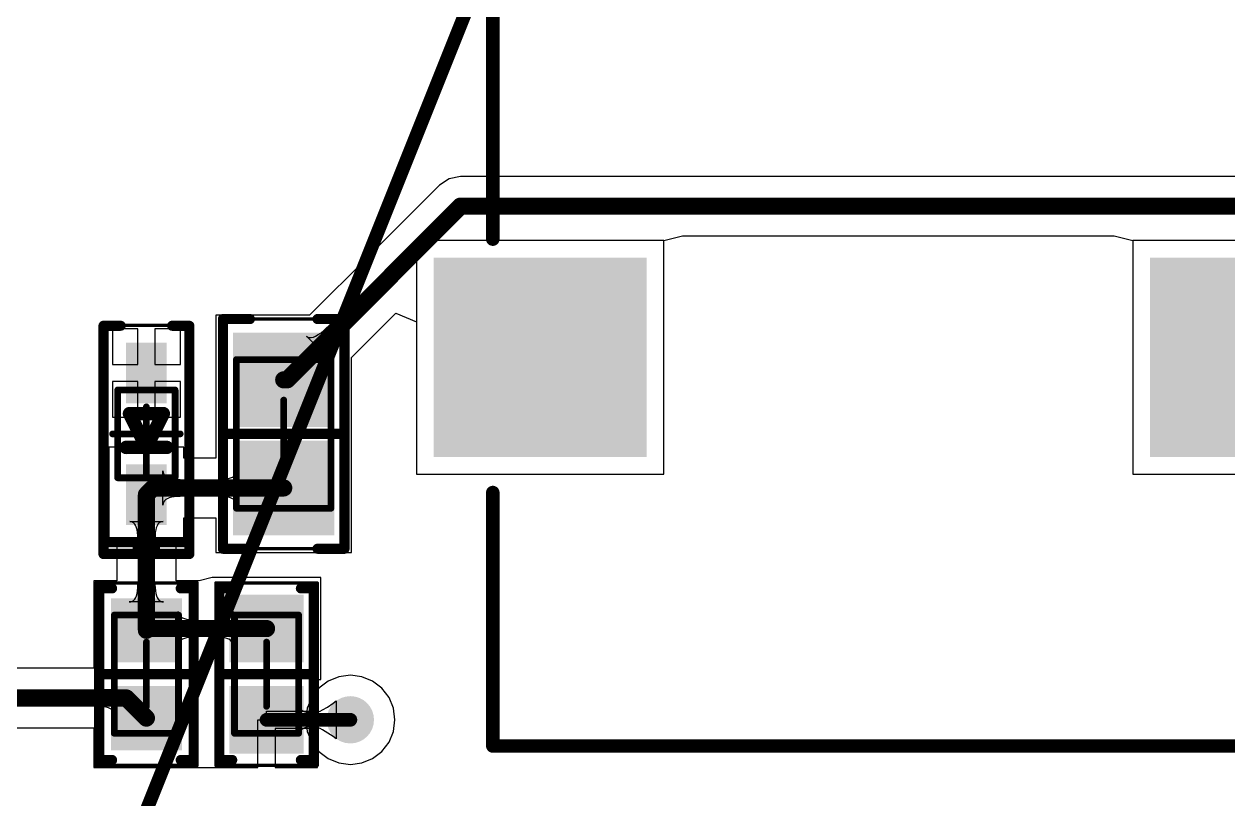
# Model space of a CAD drawing. Header units: inches. Extents: x -0.14 to 3.29, y -0.08 to 7.88.
# Drawn here: x 0.445 to 1.147, y 1.298 to 1.75 of the extents above; entities that cross this region are included whole.
import ezdxf

# ---------------------------------------------------------------- set-up
doc = ezdxf.new("R2010")
doc.units = ezdxf.units.IN
doc.header["$MEASUREMENT"] = 0
for name, color, linetype in [('Bottom Layer', 5, 'Continuous'), ('Bottom Solder', 6, 'Continuous'), ('Multi-Layer', 9, 'Continuous'), ('Pad Holes', 156, 'Continuous'), ('PCBD Notes', 76, 'Continuous'), ('Top 3D Body', 56, 'Continuous'), ('Top Courtyard', 56, 'Continuous'), ('Top Layer', 1, 'Continuous'), ('Top Overlay', 2, 'Continuous'), ('Top Paste', 8, 'Continuous'), ('Top Solder', 216, 'Continuous'), ('Via Holes', 16, 'Continuous')]:
    doc.layers.add(name, color=color, linetype=linetype)

# ---------------------------------------------------------------- blocks, each defined once
blk = doc.blocks.new('2EF88547_EDEF_4A49_A522_C215618D4BC7_45')
at = {"layer": 'Bottom Layer'}
for points in [[(-0.14862, 0.21949), (-0.2687, 0.21949), (-0.2687, 0.33169), (-0.14862, 0.33169)], [(0.14862, 0.33169), (0.2687, 0.33169), (0.2687, 0.21949), (0.14862, 0.21949)]]:
    blk.add_hatch(color=5, dxfattribs=at).paths.add_polyline_path(points)
at = {"layer": 'Bottom Solder'}
for points in [[(-0.14665, 0.21752), (-0.27067, 0.21752), (-0.27067, 0.33366), (-0.14665, 0.33366)], [(0.14665, 0.33366), (0.27067, 0.33366), (0.27067, 0.21752), (0.14665, 0.21752)]]:
    blk.add_hatch(color=6, dxfattribs=at).paths.add_polyline_path(points)
at = {"layer": 'Multi-Layer'}
for points in [[(-0.14862, 0.21949), (-0.2687, 0.21949), (-0.2687, 0.33169), (-0.14862, 0.33169)], [(0.14862, 0.33169), (0.2687, 0.33169), (0.2687, 0.21949), (0.14862, 0.21949)]]:
    blk.add_hatch(color=9, dxfattribs=at).paths.add_polyline_path(points)
at = {"layer": 'Pad Holes'}
for points in [[(-0.16929, 0.23228), (-0.24803, 0.23228), (-0.24803, 0.3189), (-0.16929, 0.3189)], [(0.16929, 0.3189), (0.24803, 0.3189), (0.24803, 0.23228), (0.16929, 0.23228)]]:
    blk.add_hatch(color=7, dxfattribs=at).paths.add_polyline_path(points)
at = {"layer": 'Top Layer'}
for points in [[(-0.14862, 0.21949), (-0.2687, 0.21949), (-0.2687, 0.33169), (-0.14862, 0.33169)], [(0.14862, 0.33169), (0.2687, 0.33169), (0.2687, 0.21949), (0.14862, 0.21949)]]:
    blk.add_hatch(color=1, dxfattribs=at).paths.add_polyline_path(points)
at = {"layer": 'Top Solder'}
for points in [[(-0.14665, 0.21752), (-0.27067, 0.21752), (-0.27067, 0.33366), (-0.14665, 0.33366)], [(0.14665, 0.33366), (0.27067, 0.33366), (0.27067, 0.21752), (0.14665, 0.21752)]]:
    blk.add_hatch(color=216, dxfattribs=at).paths.add_polyline_path(points)
at = {"layer": 'Top Overlay'}
for points in [[(0.23622, 0.50197, 0.00787, 0.00787, 0), (-0.23622, 0.50197, 0.00787, 0.00787, 0)], [(0.23622, 0.50197, 0.00787, 0.00787, 0), (0.23622, 0.35433, 0.00787, 0.00787, 0)], [(0.23622, 0.20669, 0.00787, 0.00787, 0), (0.23622, -0.00984, 0.00787, 0.00787, 0)]]:
    blk.add_lwpolyline(points, format="xyseb", dxfattribs=at)
for points in [[(0.23425, 0.50197, 0.00394, 0.00394, 1), (0.23819, 0.50197, 0.00394, 0.00394, 1)], [(0.23425, 0.50197, 0.00394, 0.00394, 1), (0.23819, 0.50197, 0.00394, 0.00394, 1)], [(0.23425, 0.35433, 0.00394, 0.00394, 1), (0.23819, 0.35433, 0.00394, 0.00394, 1)], [(0.23425, 0.20669, 0.00394, 0.00394, 1), (0.23819, 0.20669, 0.00394, 0.00394, 1)]]:
    blk.add_lwpolyline(points, format="xyseb", close=True, dxfattribs=at)
blk = doc.blocks.new('RES_0603_1608_55')
at = {"layer": 'Top Layer'}
for points in [[(-0.04232, -0.0187), (-0.04232, 0.0187), (-0.00886, 0.0187), (-0.00886, -0.0187)], [(0.00886, -0.0187), (0.00886, 0.0187), (0.04232, 0.0187), (0.04232, -0.0187)]]:
    blk.add_hatch(color=1, dxfattribs=at).paths.add_polyline_path(points)
at = {"layer": 'Top Paste'}
for points in [[(-0.04232, -0.0187), (-0.04232, 0.0187), (-0.00886, 0.0187), (-0.00886, -0.0187)], [(0.00886, -0.0187), (0.00886, 0.0187), (0.04232, 0.0187), (0.04232, -0.0187)]]:
    blk.add_hatch(color=8, dxfattribs=at).paths.add_polyline_path(points)
at = {"layer": 'Top Solder'}
for points in [[(-0.04429, -0.02067), (-0.04429, 0.02067), (-0.00689, 0.02067), (-0.00689, -0.02067)], [(0.00689, -0.02067), (0.00689, 0.02067), (0.04429, 0.02067), (0.04429, -0.02067)]]:
    blk.add_hatch(color=216, dxfattribs=at).paths.add_polyline_path(points)
at = {"layer": 'Top 3D Body'}
for points in [[(-0.03445, -0.0187, 0.00394, 0.00394, 0), (-0.03445, 0.0187, 0.00394, 0.00394, 0)], [(0.03445, 0.0187, 0.00394, 0.00394, 0), (-0.03445, 0.0187, 0.00394, 0.00394, 0)], [(0.03445, -0.0187, 0.00394, 0.00394, 0), (0.03445, 0.0187, 0.00394, 0.00394, 0)], [(0.03445, -0.0187, 0.00394, 0.00394, 0), (-0.03445, -0.0187, 0.00394, 0.00394, 0)]]:
    blk.add_lwpolyline(points, format="xyseb", dxfattribs=at)
for points in [[(-0.03543, 0.0187, 0.00197, 0.00197, 1), (-0.03346, 0.0187, 0.00197, 0.00197, 1)], [(-0.03543, 0.0187, 0.00197, 0.00197, 1), (-0.03346, 0.0187, 0.00197, 0.00197, 1)], [(0.03347, 0.0187, 0.00197, 0.00197, 1), (0.03543, 0.0187, 0.00197, 0.00197, 1)], [(0.03347, 0.0187, 0.00197, 0.00197, 1), (0.03543, 0.0187, 0.00197, 0.00197, 1)], [(-0.03543, -0.0187, 0.00197, 0.00197, 1), (-0.03346, -0.0187, 0.00197, 0.00197, 1)], [(-0.03543, -0.0187, 0.00197, 0.00197, 1), (-0.03346, -0.0187, 0.00197, 0.00197, 1)], [(0.03347, -0.0187, 0.00197, 0.00197, 1), (0.03543, -0.0187, 0.00197, 0.00197, 1)], [(0.03347, -0.0187, 0.00197, 0.00197, 1), (0.03543, -0.0187, 0.00197, 0.00197, 1)]]:
    blk.add_lwpolyline(points, format="xyseb", close=True, dxfattribs=at)
at = {"layer": 'Top Courtyard'}
for points in [[(-0.05315, -0.02953, 0.00197, 0.00197, 0), (-0.05315, 0.02953, 0.00197, 0.00197, 0)], [(0.05315, 0.02953, 0.00197, 0.00197, 0), (-0.05315, 0.02953, 0.00197, 0.00197, 0)], [(0.05315, -0.02953, 0.00197, 0.00197, 0), (0.05315, 0.02953, 0.00197, 0.00197, 0)], [(0, -0.0187, 0.00394, 0.00394, 0), (0, 0.0187, 0.00394, 0.00394, 0)], [(0.0187, 0, 0.00394, 0.00394, 0), (-0.0187, 0, 0.00394, 0.00394, 0)], [(0.05315, -0.02953, 0.00197, 0.00197, 0), (-0.05315, -0.02953, 0.00197, 0.00197, 0)]]:
    blk.add_lwpolyline(points, format="xyseb", dxfattribs=at)
for points in [[(-0.05364, 0.02953, 0.000984, 0.000984, 1), (-0.05266, 0.02953, 0.000984, 0.000984, 1)], [(-0.05364, 0.02953, 0.000984, 0.000984, 1), (-0.05266, 0.02953, 0.000984, 0.000984, 1)], [(0.05266, 0.02953, 0.000984, 0.000984, 1), (0.05364, 0.02953, 0.000984, 0.000984, 1)], [(0.05266, 0.02953, 0.000984, 0.000984, 1), (0.05364, 0.02953, 0.000984, 0.000984, 1)], [(-0.00098, 0.0187, 0.00197, 0.00197, 1), (0.00098, 0.0187, 0.00197, 0.00197, 1)], [(-0.01968, 0, 0.00197, 0.00197, 1), (-0.01772, 0, 0.00197, 0.00197, 1)], [(0.01772, 0, 0.00197, 0.00197, 1), (0.01969, 0, 0.00197, 0.00197, 1)], [(-0.00098, -0.0187, 0.00197, 0.00197, 1), (0.00098, -0.0187, 0.00197, 0.00197, 1)], [(-0.05364, -0.02953, 0.000984, 0.000984, 1), (-0.05266, -0.02953, 0.000984, 0.000984, 1)], [(-0.05364, -0.02953, 0.000984, 0.000984, 1), (-0.05266, -0.02953, 0.000984, 0.000984, 1)], [(0.05266, -0.02953, 0.000984, 0.000984, 1), (0.05364, -0.02953, 0.000984, 0.000984, 1)], [(0.05266, -0.02953, 0.000984, 0.000984, 1), (0.05364, -0.02953, 0.000984, 0.000984, 1)]]:
    blk.add_lwpolyline(points, format="xyseb", close=True, dxfattribs=at)
at = {"layer": 'Top Overlay'}
for points in [[(-0.05, 0.02, 0.00591, 0.00591, 0), (-0.05, 0.02756, 0.00591, 0.00591, 0)], [(0.05, 0.02756, 0.00591, 0.00591, 0), (-0.05, 0.02756, 0.00591, 0.00591, 0)], [(0, -0.02756, 0.00591, 0.00591, 0), (0, 0.02756, 0.00591, 0.00591, 0)], [(0.05, 0.02, 0.00591, 0.00591, 0), (0.05, 0.02756, 0.00591, 0.00591, 0)], [(-0.05, -0.02756, 0.00591, 0.00591, 0), (-0.05, -0.02, 0.00591, 0.00591, 0)], [(0.05, -0.02756, 0.00591, 0.00591, 0), (0.05, -0.02, 0.00591, 0.00591, 0)], [(0.05, -0.02756, 0.00591, 0.00591, 0), (-0.05, -0.02756, 0.00591, 0.00591, 0)]]:
    blk.add_lwpolyline(points, format="xyseb", dxfattribs=at)
for points in [[(-0.05148, 0.02756, 0.00295, 0.00295, 1), (-0.04852, 0.02756, 0.00295, 0.00295, 1)], [(-0.05148, 0.02756, 0.00295, 0.00295, 1), (-0.04852, 0.02756, 0.00295, 0.00295, 1)], [(-0.00148, 0.02756, 0.00295, 0.00295, 1), (0.00148, 0.02756, 0.00295, 0.00295, 1)], [(0.04852, 0.02756, 0.00295, 0.00295, 1), (0.05148, 0.02756, 0.00295, 0.00295, 1)], [(0.04852, 0.02756, 0.00295, 0.00295, 1), (0.05148, 0.02756, 0.00295, 0.00295, 1)], [(-0.05148, 0.02, 0.00295, 0.00295, 1), (-0.04852, 0.02, 0.00295, 0.00295, 1)], [(0.04852, 0.02, 0.00295, 0.00295, 1), (0.05148, 0.02, 0.00295, 0.00295, 1)], [(-0.05148, -0.02, 0.00295, 0.00295, 1), (-0.04852, -0.02, 0.00295, 0.00295, 1)], [(0.04852, -0.02, 0.00295, 0.00295, 1), (0.05148, -0.02, 0.00295, 0.00295, 1)], [(-0.05148, -0.02756, 0.00295, 0.00295, 1), (-0.04852, -0.02756, 0.00295, 0.00295, 1)], [(-0.05148, -0.02756, 0.00295, 0.00295, 1), (-0.04852, -0.02756, 0.00295, 0.00295, 1)], [(-0.00148, -0.02756, 0.00295, 0.00295, 1), (0.00148, -0.02756, 0.00295, 0.00295, 1)], [(0.04852, -0.02756, 0.00295, 0.00295, 1), (0.05148, -0.02756, 0.00295, 0.00295, 1)], [(0.04852, -0.02756, 0.00295, 0.00295, 1), (0.05148, -0.02756, 0.00295, 0.00295, 1)]]:
    blk.add_lwpolyline(points, format="xyseb", close=True, dxfattribs=at)
blk = doc.blocks.new('SOD523F_168')
at = {"layer": 'Top Layer'}
for points in [[(-0.05118, -0.00984), (-0.05118, 0.00984), (-0.01968, 0.00984), (-0.01968, -0.00984)], [(0.01969, -0.00984), (0.01969, 0.00984), (0.05118, 0.00984), (0.05118, -0.00984)]]:
    blk.add_hatch(color=1, dxfattribs=at).paths.add_polyline_path(points)
at = {"layer": 'Top Overlay'}
for points in [[(0.06299, 0.005), (0.07, 0.005), (0.07, 0.025), (0.06299, 0.025)], [(0.06299, -0.02362), (0.07087, -0.02362), (0.07087, -0.005), (0.06299, -0.005)]]:
    blk.add_hatch(color=2, dxfattribs=at).paths.add_polyline_path(points)
at = {"layer": 'Top Paste'}
for points in [[(-0.05118, -0.00984), (-0.05118, 0.00984), (-0.01968, 0.00984), (-0.01968, -0.00984)], [(0.01969, -0.00984), (0.01969, 0.00984), (0.05118, 0.00984), (0.05118, -0.00984)]]:
    blk.add_hatch(color=8, dxfattribs=at).paths.add_polyline_path(points)
at = {"layer": 'Top Solder'}
for points in [[(-0.05315, -0.01181), (-0.05315, 0.01181), (-0.01772, 0.01181), (-0.01772, -0.01181)], [(0.01772, -0.01181), (0.01772, 0.01181), (0.05315, 0.01181), (0.05315, -0.01181)]]:
    blk.add_hatch(color=216, dxfattribs=at).paths.add_polyline_path(points)
at = {"layer": 'Top 3D Body'}
for points in [[(-0.02559, -0.01673, 0.00394, 0.00394, 0), (-0.02559, 0.01673, 0.00394, 0.00394, 0)], [(0.02559, 0.01673, 0.00394, 0.00394, 0), (-0.02559, 0.01673, 0.00394, 0.00394, 0)], [(0.02559, -0.01673, 0.00394, 0.00394, 0), (0.02559, 0.01673, 0.00394, 0.00394, 0)], [(0.02559, -0.01673, 0.00394, 0.00394, 0), (-0.02559, -0.01673, 0.00394, 0.00394, 0)]]:
    blk.add_lwpolyline(points, format="xyseb", dxfattribs=at)
for points in [[(-0.02657, 0.01673, 0.00197, 0.00197, 1), (-0.02461, 0.01673, 0.00197, 0.00197, 1)], [(-0.02657, 0.01673, 0.00197, 0.00197, 1), (-0.02461, 0.01673, 0.00197, 0.00197, 1)], [(0.02461, 0.01673, 0.00197, 0.00197, 1), (0.02657, 0.01673, 0.00197, 0.00197, 1)], [(0.02461, 0.01673, 0.00197, 0.00197, 1), (0.02657, 0.01673, 0.00197, 0.00197, 1)], [(-0.02657, -0.01673, 0.00197, 0.00197, 1), (-0.02461, -0.01673, 0.00197, 0.00197, 1)], [(-0.02657, -0.01673, 0.00197, 0.00197, 1), (-0.02461, -0.01673, 0.00197, 0.00197, 1)], [(0.02461, -0.01673, 0.00197, 0.00197, 1), (0.02657, -0.01673, 0.00197, 0.00197, 1)], [(0.02461, -0.01673, 0.00197, 0.00197, 1), (0.02657, -0.01673, 0.00197, 0.00197, 1)]]:
    blk.add_lwpolyline(points, format="xyseb", close=True, dxfattribs=at)
at = {"layer": 'Top Courtyard'}
for points in [[(-0.06323, -0.02362, 0.00197, 0.00197, 0), (-0.06323, 0.02362, 0.00197, 0.00197, 0)], [(0.06323, 0.02362, 0.00197, 0.00197, 0), (-0.06323, 0.02362, 0.00197, 0.00197, 0)], [(0, -0.01969, 0.00394, 0.00394, 0), (0, 0.01968, 0.00394, 0.00394, 0)], [(0.06323, -0.02362, 0.00197, 0.00197, 0), (0.06323, 0.02362, 0.00197, 0.00197, 0)], [(0.02362, 0, 0.00394, 0.00394, 0), (-0.01575, 0, 0.00394, 0.00394, 0)], [(0.06323, -0.02362, 0.00197, 0.00197, 0), (-0.06323, -0.02362, 0.00197, 0.00197, 0)]]:
    blk.add_lwpolyline(points, format="xyseb", dxfattribs=at)
for points in [[(-0.06372, 0.02362, 0.000984, 0.000984, 1), (-0.06274, 0.02362, 0.000984, 0.000984, 1)], [(-0.06372, 0.02362, 0.000984, 0.000984, 1), (-0.06274, 0.02362, 0.000984, 0.000984, 1)], [(-0.00098, 0.01968, 0.00197, 0.00197, 1), (0.00098, 0.01968, 0.00197, 0.00197, 1)], [(0.06274, 0.02362, 0.000984, 0.000984, 1), (0.06372, 0.02362, 0.000984, 0.000984, 1)], [(0.06274, 0.02362, 0.000984, 0.000984, 1), (0.06372, 0.02362, 0.000984, 0.000984, 1)], [(-0.01673, 0, 0.00197, 0.00197, 1), (-0.01476, 0, 0.00197, 0.00197, 1)], [(0.02264, 0, 0.00197, 0.00197, 1), (0.02461, 0, 0.00197, 0.00197, 1)], [(-0.00098, -0.01969, 0.00197, 0.00197, 1), (0.00098, -0.01969, 0.00197, 0.00197, 1)], [(-0.06372, -0.02362, 0.000984, 0.000984, 1), (-0.06274, -0.02362, 0.000984, 0.000984, 1)], [(-0.06372, -0.02362, 0.000984, 0.000984, 1), (-0.06274, -0.02362, 0.000984, 0.000984, 1)], [(0.06274, -0.02362, 0.000984, 0.000984, 1), (0.06372, -0.02362, 0.000984, 0.000984, 1)], [(0.06274, -0.02362, 0.000984, 0.000984, 1), (0.06372, -0.02362, 0.000984, 0.000984, 1)]]:
    blk.add_lwpolyline(points, format="xyseb", close=True, dxfattribs=at)
at = {"layer": 'Top Overlay'}
for points in [[(0.065, 0.025, 0.00591, 0.00591, 0), (-0.06299, 0.025, 0.00591, 0.00591, 0)], [(-0.06299, 0.015, 0.00591, 0.00591, 0), (-0.06299, 0.025, 0.00591, 0.00591, 0)], [(0.07, 0.025, 0.00591, 0.00591, 0), (0.06299, 0.025, 0.00591, 0.00591, 0)], [(0.06299, 0.005, 0.00591, 0.00591, 0), (0.06299, 0.025, 0.00591, 0.00591, 0)], [(0.07, 0.005, 0.00591, 0.00591, 0), (0.07, 0.025, 0.00591, 0.00591, 0)], [(0.00787, -0.01181, 0.00787, 0.00787, 0), (0.00787, 0.01181, 0.00787, 0.00787, 0)], [(-0.01181, -0.00394, 0.00787, 0.00787, 0), (-0.01181, 0.00984, 0.00787, 0.00787, 0)], [(0.00787, 0, 0.00787, 0.00787, 0), (-0.01181, 0.00984, 0.00787, 0.00787, 0)], [(0.07, 0.005, 0.00591, 0.00591, 0), (0.06299, 0.005, 0.00591, 0.00591, 0)], [(-0.01181, -0.00984, 0.00787, 0.00787, 0), (0.00787, 0, 0.00787, 0.00787, 0)], [(-0.01181, -0.00984, 0.00787, 0.00787, 0), (-0.01181, -0.00394, 0.00787, 0.00787, 0)], [(0.06299, -0.025, 0.00591, 0.00591, 0), (0.06299, -0.005, 0.00591, 0.00591, 0)], [(0.07, -0.005, 0.00591, 0.00591, 0), (0.06299, -0.005, 0.00591, 0.00591, 0)], [(0.07, -0.025, 0.00591, 0.00591, 0), (0.07, -0.005, 0.00591, 0.00591, 0)], [(-0.06299, -0.025, 0.00591, 0.00591, 0), (-0.06299, -0.015, 0.00591, 0.00591, 0)], [(0.065, -0.025, 0.00591, 0.00591, 0), (-0.06299, -0.025, 0.00591, 0.00591, 0)], [(0.07, -0.025, 0.00591, 0.00591, 0), (0.06299, -0.025, 0.00591, 0.00591, 0)]]:
    blk.add_lwpolyline(points, format="xyseb", dxfattribs=at)
for points in [[(-0.06447, 0.025, 0.00295, 0.00295, 1), (-0.06152, 0.025, 0.00295, 0.00295, 1)], [(-0.06447, 0.025, 0.00295, 0.00295, 1), (-0.06152, 0.025, 0.00295, 0.00295, 1)], [(0.06152, 0.025, 0.00295, 0.00295, 1), (0.06447, 0.025, 0.00295, 0.00295, 1)], [(0.06152, 0.025, 0.00295, 0.00295, 1), (0.06447, 0.025, 0.00295, 0.00295, 1)], [(0.06352, 0.025, 0.00295, 0.00295, 1), (0.06648, 0.025, 0.00295, 0.00295, 1)], [(0.06852, 0.025, 0.00295, 0.00295, 1), (0.07148, 0.025, 0.00295, 0.00295, 1)], [(0.06852, 0.025, 0.00295, 0.00295, 1), (0.07148, 0.025, 0.00295, 0.00295, 1)], [(-0.06447, 0.015, 0.00295, 0.00295, 1), (-0.06152, 0.015, 0.00295, 0.00295, 1)], [(0.00591, 0.01181, 0.00394, 0.00394, 1), (0.00984, 0.01181, 0.00394, 0.00394, 1)], [(-0.01378, 0.00984, 0.00394, 0.00394, 1), (-0.00984, 0.00984, 0.00394, 0.00394, 1)], [(-0.01378, 0.00984, 0.00394, 0.00394, 1), (-0.00984, 0.00984, 0.00394, 0.00394, 1)], [(0.06152, 0.005, 0.00295, 0.00295, 1), (0.06447, 0.005, 0.00295, 0.00295, 1)], [(0.06152, 0.005, 0.00295, 0.00295, 1), (0.06447, 0.005, 0.00295, 0.00295, 1)], [(0.06852, 0.005, 0.00295, 0.00295, 1), (0.07148, 0.005, 0.00295, 0.00295, 1)], [(0.06852, 0.005, 0.00295, 0.00295, 1), (0.07148, 0.005, 0.00295, 0.00295, 1)], [(0.00591, 0, 0.00394, 0.00394, 1), (0.00984, 0, 0.00394, 0.00394, 1)], [(0.00591, 0, 0.00394, 0.00394, 1), (0.00984, 0, 0.00394, 0.00394, 1)], [(-0.01378, -0.00394, 0.00394, 0.00394, 1), (-0.00984, -0.00394, 0.00394, 0.00394, 1)], [(-0.01378, -0.00394, 0.00394, 0.00394, 1), (-0.00984, -0.00394, 0.00394, 0.00394, 1)], [(-0.01378, -0.00984, 0.00394, 0.00394, 1), (-0.00984, -0.00984, 0.00394, 0.00394, 1)], [(-0.01378, -0.00984, 0.00394, 0.00394, 1), (-0.00984, -0.00984, 0.00394, 0.00394, 1)], [(0.06152, -0.005, 0.00295, 0.00295, 1), (0.06447, -0.005, 0.00295, 0.00295, 1)], [(0.06152, -0.005, 0.00295, 0.00295, 1), (0.06447, -0.005, 0.00295, 0.00295, 1)], [(0.06852, -0.005, 0.00295, 0.00295, 1), (0.07148, -0.005, 0.00295, 0.00295, 1)], [(0.06852, -0.005, 0.00295, 0.00295, 1), (0.07148, -0.005, 0.00295, 0.00295, 1)], [(-0.06447, -0.015, 0.00295, 0.00295, 1), (-0.06152, -0.015, 0.00295, 0.00295, 1)], [(0.00591, -0.01181, 0.00394, 0.00394, 1), (0.00984, -0.01181, 0.00394, 0.00394, 1)], [(-0.06447, -0.025, 0.00295, 0.00295, 1), (-0.06152, -0.025, 0.00295, 0.00295, 1)], [(-0.06447, -0.025, 0.00295, 0.00295, 1), (-0.06152, -0.025, 0.00295, 0.00295, 1)], [(0.06152, -0.025, 0.00295, 0.00295, 1), (0.06447, -0.025, 0.00295, 0.00295, 1)], [(0.06152, -0.025, 0.00295, 0.00295, 1), (0.06447, -0.025, 0.00295, 0.00295, 1)], [(0.06352, -0.025, 0.00295, 0.00295, 1), (0.06648, -0.025, 0.00295, 0.00295, 1)], [(0.06852, -0.025, 0.00295, 0.00295, 1), (0.07148, -0.025, 0.00295, 0.00295, 1)], [(0.06852, -0.025, 0.00295, 0.00295, 1), (0.07148, -0.025, 0.00295, 0.00295, 1)]]:
    blk.add_lwpolyline(points, format="xyseb", close=True, dxfattribs=at)
blk = doc.blocks.new('CAP_0603_1608_219')
at = {"layer": 'Top Layer'}
for points in [[(-0.04429, -0.01968), (-0.04429, 0.01969), (-0.00886, 0.01969), (-0.00886, -0.01968)], [(0.00886, -0.01968), (0.00886, 0.01969), (0.04429, 0.01969), (0.04429, -0.01968)]]:
    blk.add_hatch(color=1, dxfattribs=at).paths.add_polyline_path(points)
at = {"layer": 'Top Paste'}
for points in [[(-0.04429, -0.01968), (-0.04429, 0.01969), (-0.00886, 0.01969), (-0.00886, -0.01968)], [(0.00886, -0.01968), (0.00886, 0.01969), (0.04429, 0.01969), (0.04429, -0.01968)]]:
    blk.add_hatch(color=8, dxfattribs=at).paths.add_polyline_path(points)
at = {"layer": 'Top Solder'}
for points in [[(-0.04626, -0.02165), (-0.04626, 0.02165), (-0.00689, 0.02165), (-0.00689, -0.02165)], [(0.00689, -0.02165), (0.00689, 0.02165), (0.04626, 0.02165), (0.04626, -0.02165)]]:
    blk.add_hatch(color=216, dxfattribs=at).paths.add_polyline_path(points)
at = {"layer": 'Top 3D Body'}
for points in [[(0.03445, 0.0187, 0.00394, 0.00394, 0), (-0.03445, 0.0187, 0.00394, 0.00394, 0)], [(-0.03445, -0.0187, 0.00394, 0.00394, 0), (-0.03445, 0.0187, 0.00394, 0.00394, 0)], [(0.03445, -0.0187, 0.00394, 0.00394, 0), (0.03445, 0.0187, 0.00394, 0.00394, 0)], [(0.03445, -0.0187, 0.00394, 0.00394, 0), (-0.03445, -0.0187, 0.00394, 0.00394, 0)]]:
    blk.add_lwpolyline(points, format="xyseb", dxfattribs=at)
for points in [[(-0.03543, 0.0187, 0.00197, 0.00197, 1), (-0.03346, 0.0187, 0.00197, 0.00197, 1)], [(-0.03543, 0.0187, 0.00197, 0.00197, 1), (-0.03346, 0.0187, 0.00197, 0.00197, 1)], [(0.03347, 0.0187, 0.00197, 0.00197, 1), (0.03543, 0.0187, 0.00197, 0.00197, 1)], [(0.03347, 0.0187, 0.00197, 0.00197, 1), (0.03543, 0.0187, 0.00197, 0.00197, 1)], [(-0.03543, -0.0187, 0.00197, 0.00197, 1), (-0.03346, -0.0187, 0.00197, 0.00197, 1)], [(-0.03543, -0.0187, 0.00197, 0.00197, 1), (-0.03346, -0.0187, 0.00197, 0.00197, 1)], [(0.03347, -0.0187, 0.00197, 0.00197, 1), (0.03543, -0.0187, 0.00197, 0.00197, 1)], [(0.03347, -0.0187, 0.00197, 0.00197, 1), (0.03543, -0.0187, 0.00197, 0.00197, 1)]]:
    blk.add_lwpolyline(points, format="xyseb", close=True, dxfattribs=at)
at = {"layer": 'Top Courtyard'}
for points in [[(0.05315, 0.02953, 0.00197, 0.00197, 0), (-0.05315, 0.02953, 0.00197, 0.00197, 0)], [(-0.05315, -0.02953, 0.00197, 0.00197, 0), (-0.05315, 0.02953, 0.00197, 0.00197, 0)], [(0.05315, -0.02953, 0.00197, 0.00197, 0), (0.05315, 0.02953, 0.00197, 0.00197, 0)], [(0, -0.0187, 0.00394, 0.00394, 0), (0, 0.0187, 0.00394, 0.00394, 0)], [(0.0187, 0, 0.00394, 0.00394, 0), (-0.0187, 0, 0.00394, 0.00394, 0)], [(0.05315, -0.02953, 0.00197, 0.00197, 0), (-0.05315, -0.02953, 0.00197, 0.00197, 0)]]:
    blk.add_lwpolyline(points, format="xyseb", dxfattribs=at)
for points in [[(-0.05364, 0.02953, 0.000984, 0.000984, 1), (-0.05266, 0.02953, 0.000984, 0.000984, 1)], [(-0.05364, 0.02953, 0.000984, 0.000984, 1), (-0.05266, 0.02953, 0.000984, 0.000984, 1)], [(0.05266, 0.02953, 0.000984, 0.000984, 1), (0.05364, 0.02953, 0.000984, 0.000984, 1)], [(0.05266, 0.02953, 0.000984, 0.000984, 1), (0.05364, 0.02953, 0.000984, 0.000984, 1)], [(-0.00098, 0.0187, 0.00197, 0.00197, 1), (0.00098, 0.0187, 0.00197, 0.00197, 1)], [(-0.01968, 0, 0.00197, 0.00197, 1), (-0.01772, 0, 0.00197, 0.00197, 1)], [(0.01772, 0, 0.00197, 0.00197, 1), (0.01969, 0, 0.00197, 0.00197, 1)], [(-0.00098, -0.0187, 0.00197, 0.00197, 1), (0.00098, -0.0187, 0.00197, 0.00197, 1)], [(-0.05364, -0.02953, 0.000984, 0.000984, 1), (-0.05266, -0.02953, 0.000984, 0.000984, 1)], [(-0.05364, -0.02953, 0.000984, 0.000984, 1), (-0.05266, -0.02953, 0.000984, 0.000984, 1)], [(0.05266, -0.02953, 0.000984, 0.000984, 1), (0.05364, -0.02953, 0.000984, 0.000984, 1)], [(0.05266, -0.02953, 0.000984, 0.000984, 1), (0.05364, -0.02953, 0.000984, 0.000984, 1)]]:
    blk.add_lwpolyline(points, format="xyseb", close=True, dxfattribs=at)
at = {"layer": 'Top Overlay'}
for points in [[(-0.05, 0.02, 0.00591, 0.00591, 0), (-0.05, 0.02756, 0.00591, 0.00591, 0)], [(0.05, 0.02756, 0.00591, 0.00591, 0), (-0.05, 0.02756, 0.00591, 0.00591, 0)], [(0, -0.02756, 0.00591, 0.00591, 0), (0, 0.02756, 0.00591, 0.00591, 0)], [(0.05, 0.02, 0.00591, 0.00591, 0), (0.05, 0.02756, 0.00591, 0.00591, 0)], [(-0.05, -0.02756, 0.00591, 0.00591, 0), (-0.05, -0.02, 0.00591, 0.00591, 0)], [(0.05, -0.02756, 0.00591, 0.00591, 0), (0.05, -0.02, 0.00591, 0.00591, 0)], [(0.05, -0.02756, 0.00591, 0.00591, 0), (-0.05, -0.02756, 0.00591, 0.00591, 0)]]:
    blk.add_lwpolyline(points, format="xyseb", dxfattribs=at)
for points in [[(-0.05148, 0.02756, 0.00295, 0.00295, 1), (-0.04852, 0.02756, 0.00295, 0.00295, 1)], [(-0.05148, 0.02756, 0.00295, 0.00295, 1), (-0.04852, 0.02756, 0.00295, 0.00295, 1)], [(-0.00148, 0.02756, 0.00295, 0.00295, 1), (0.00148, 0.02756, 0.00295, 0.00295, 1)], [(0.04852, 0.02756, 0.00295, 0.00295, 1), (0.05148, 0.02756, 0.00295, 0.00295, 1)], [(0.04852, 0.02756, 0.00295, 0.00295, 1), (0.05148, 0.02756, 0.00295, 0.00295, 1)], [(-0.05148, 0.02, 0.00295, 0.00295, 1), (-0.04852, 0.02, 0.00295, 0.00295, 1)], [(0.04852, 0.02, 0.00295, 0.00295, 1), (0.05148, 0.02, 0.00295, 0.00295, 1)], [(-0.05148, -0.02, 0.00295, 0.00295, 1), (-0.04852, -0.02, 0.00295, 0.00295, 1)], [(0.04852, -0.02, 0.00295, 0.00295, 1), (0.05148, -0.02, 0.00295, 0.00295, 1)], [(-0.05148, -0.02756, 0.00295, 0.00295, 1), (-0.04852, -0.02756, 0.00295, 0.00295, 1)], [(-0.05148, -0.02756, 0.00295, 0.00295, 1), (-0.04852, -0.02756, 0.00295, 0.00295, 1)], [(-0.00148, -0.02756, 0.00295, 0.00295, 1), (0.00148, -0.02756, 0.00295, 0.00295, 1)], [(0.04852, -0.02756, 0.00295, 0.00295, 1), (0.05148, -0.02756, 0.00295, 0.00295, 1)], [(0.04852, -0.02756, 0.00295, 0.00295, 1), (0.05148, -0.02756, 0.00295, 0.00295, 1)]]:
    blk.add_lwpolyline(points, format="xyseb", close=True, dxfattribs=at)
blk = doc.blocks.new('CAP_0805_2012_223')
at = {"layer": 'Top Layer'}
for points in [[(-0.05709, -0.02756), (-0.05709, 0.02756), (-0.00591, 0.02756), (-0.00591, -0.02756)], [(0.00591, -0.02756), (0.00591, 0.02756), (0.05709, 0.02756), (0.05709, -0.02756)]]:
    blk.add_hatch(color=1, dxfattribs=at).paths.add_polyline_path(points)
at = {"layer": 'Top Paste'}
for points in [[(-0.05709, -0.02756), (-0.05709, 0.02756), (-0.00591, 0.02756), (-0.00591, -0.02756)], [(0.00591, -0.02756), (0.00591, 0.02756), (0.05709, 0.02756), (0.05709, -0.02756)]]:
    blk.add_hatch(color=8, dxfattribs=at).paths.add_polyline_path(points)
at = {"layer": 'Top Solder'}
for points in [[(-0.05905, -0.02953), (-0.05905, 0.02953), (-0.00394, 0.02953), (-0.00394, -0.02953)], [(0.00394, -0.02953), (0.00394, 0.02953), (0.05906, 0.02953), (0.05906, -0.02953)]]:
    blk.add_hatch(color=216, dxfattribs=at).paths.add_polyline_path(points)
at = {"layer": 'Top 3D Body'}
for points in [[(-0.04331, 0.02756, 0.00394, 0.00394, 0), (0.04331, 0.02756, 0.00394, 0.00394, 0)], [(-0.04331, 0.02756, 0.00394, 0.00394, 0), (-0.04331, -0.02756, 0.00394, 0.00394, 0)], [(0.04331, 0.02756, 0.00394, 0.00394, 0), (0.04331, -0.02756, 0.00394, 0.00394, 0)], [(-0.04331, -0.02756, 0.00394, 0.00394, 0), (0.04331, -0.02756, 0.00394, 0.00394, 0)]]:
    blk.add_lwpolyline(points, format="xyseb", dxfattribs=at)
for points in [[(-0.04429, 0.02756, 0.00197, 0.00197, 1), (-0.04232, 0.02756, 0.00197, 0.00197, 1)], [(-0.04429, 0.02756, 0.00197, 0.00197, 1), (-0.04232, 0.02756, 0.00197, 0.00197, 1)], [(0.04232, 0.02756, 0.00197, 0.00197, 1), (0.04429, 0.02756, 0.00197, 0.00197, 1)], [(0.04232, 0.02756, 0.00197, 0.00197, 1), (0.04429, 0.02756, 0.00197, 0.00197, 1)], [(-0.04429, -0.02756, 0.00197, 0.00197, 1), (-0.04232, -0.02756, 0.00197, 0.00197, 1)], [(-0.04429, -0.02756, 0.00197, 0.00197, 1), (-0.04232, -0.02756, 0.00197, 0.00197, 1)], [(0.04232, -0.02756, 0.00197, 0.00197, 1), (0.04429, -0.02756, 0.00197, 0.00197, 1)], [(0.04232, -0.02756, 0.00197, 0.00197, 1), (0.04429, -0.02756, 0.00197, 0.00197, 1)]]:
    blk.add_lwpolyline(points, format="xyseb", close=True, dxfattribs=at)
at = {"layer": 'Top Courtyard'}
for points in [[(-0.06693, 0.0374, 0.00197, 0.00197, 0), (0.06693, 0.0374, 0.00197, 0.00197, 0)], [(-0.06693, 0.0374, 0.00197, 0.00197, 0), (-0.06693, -0.0374, 0.00197, 0.00197, 0)], [(0.06693, 0.0374, 0.00197, 0.00197, 0), (0.06693, -0.0374, 0.00197, 0.00197, 0)], [(0, 0.01969, 0.00394, 0.00394, 0), (0, -0.01968, 0.00394, 0.00394, 0)], [(-0.01969, 0, 0.00394, 0.00394, 0), (0.01968, 0, 0.00394, 0.00394, 0)], [(-0.06693, -0.0374, 0.00197, 0.00197, 0), (0.06693, -0.0374, 0.00197, 0.00197, 0)]]:
    blk.add_lwpolyline(points, format="xyseb", dxfattribs=at)
for points in [[(-0.06742, 0.0374, 0.000984, 0.000984, 1), (-0.06644, 0.0374, 0.000984, 0.000984, 1)], [(-0.06742, 0.0374, 0.000984, 0.000984, 1), (-0.06644, 0.0374, 0.000984, 0.000984, 1)], [(0.06644, 0.0374, 0.000984, 0.000984, 1), (0.06742, 0.0374, 0.000984, 0.000984, 1)], [(0.06644, 0.0374, 0.000984, 0.000984, 1), (0.06742, 0.0374, 0.000984, 0.000984, 1)], [(-0.00098, 0.01969, 0.00197, 0.00197, 1), (0.00098, 0.01969, 0.00197, 0.00197, 1)], [(-0.02067, 0, 0.00197, 0.00197, 1), (-0.0187, 0, 0.00197, 0.00197, 1)], [(0.0187, 0, 0.00197, 0.00197, 1), (0.02067, 0, 0.00197, 0.00197, 1)], [(-0.00098, -0.01968, 0.00197, 0.00197, 1), (0.00098, -0.01968, 0.00197, 0.00197, 1)], [(-0.06742, -0.0374, 0.000984, 0.000984, 1), (-0.06644, -0.0374, 0.000984, 0.000984, 1)], [(-0.06742, -0.0374, 0.000984, 0.000984, 1), (-0.06644, -0.0374, 0.000984, 0.000984, 1)], [(0.06644, -0.0374, 0.000984, 0.000984, 1), (0.06742, -0.0374, 0.000984, 0.000984, 1)], [(0.06644, -0.0374, 0.000984, 0.000984, 1), (0.06742, -0.0374, 0.000984, 0.000984, 1)]]:
    blk.add_lwpolyline(points, format="xyseb", close=True, dxfattribs=at)
at = {"layer": 'Top Overlay'}
for points in [[(-0.06693, 0.03543, 0.00591, 0.00591, 0), (-0.06693, 0.01969, 0.00591, 0.00591, 0)], [(-0.06693, 0.03543, 0.00591, 0.00591, 0), (0.06693, 0.03543, 0.00591, 0.00591, 0)], [(0, 0.03543, 0.00591, 0.00591, 0), (0, -0.03543, 0.00591, 0.00591, 0)], [(0.06693, 0.03543, 0.00591, 0.00591, 0), (0.06693, 0.01969, 0.00591, 0.00591, 0)], [(-0.06693, -0.01968, 0.00591, 0.00591, 0), (-0.06693, -0.03543, 0.00591, 0.00591, 0)], [(0.06693, -0.01968, 0.00591, 0.00591, 0), (0.06693, -0.03543, 0.00591, 0.00591, 0)], [(-0.06693, -0.03543, 0.00591, 0.00591, 0), (0.06693, -0.03543, 0.00591, 0.00591, 0)]]:
    blk.add_lwpolyline(points, format="xyseb", dxfattribs=at)
for points in [[(-0.06841, 0.03543, 0.00295, 0.00295, 1), (-0.06545, 0.03543, 0.00295, 0.00295, 1)], [(-0.06841, 0.03543, 0.00295, 0.00295, 1), (-0.06545, 0.03543, 0.00295, 0.00295, 1)], [(-0.00148, 0.03543, 0.00295, 0.00295, 1), (0.00148, 0.03543, 0.00295, 0.00295, 1)], [(0.06545, 0.03543, 0.00295, 0.00295, 1), (0.0684, 0.03543, 0.00295, 0.00295, 1)], [(0.06545, 0.03543, 0.00295, 0.00295, 1), (0.0684, 0.03543, 0.00295, 0.00295, 1)], [(-0.06841, 0.01969, 0.00295, 0.00295, 1), (-0.06545, 0.01969, 0.00295, 0.00295, 1)], [(0.06545, 0.01969, 0.00295, 0.00295, 1), (0.0684, 0.01969, 0.00295, 0.00295, 1)], [(-0.06841, -0.01968, 0.00295, 0.00295, 1), (-0.06545, -0.01968, 0.00295, 0.00295, 1)], [(0.06545, -0.01968, 0.00295, 0.00295, 1), (0.0684, -0.01968, 0.00295, 0.00295, 1)], [(-0.06841, -0.03543, 0.00295, 0.00295, 1), (-0.06545, -0.03543, 0.00295, 0.00295, 1)], [(-0.06841, -0.03543, 0.00295, 0.00295, 1), (-0.06545, -0.03543, 0.00295, 0.00295, 1)], [(-0.00148, -0.03543, 0.00295, 0.00295, 1), (0.00148, -0.03543, 0.00295, 0.00295, 1)], [(0.06545, -0.03543, 0.00295, 0.00295, 1), (0.0684, -0.03543, 0.00295, 0.00295, 1)], [(0.06545, -0.03543, 0.00295, 0.00295, 1), (0.0684, -0.03543, 0.00295, 0.00295, 1)]]:
    blk.add_lwpolyline(points, format="xyseb", close=True, dxfattribs=at)

msp = doc.modelspace()

# ---------------------------------------------------------------- hatches: boundary and pattern name
at = {"layer": 'Bottom Layer'}
h = msp.add_hatch(color=5, dxfattribs=at)
edge = h.paths.add_edge_path()
edge.add_arc((0.63551, 1.34445), 0.01378, 0, 360)
at = {"layer": 'Top Layer'}
h = msp.add_hatch(color=1, dxfattribs=at)
edge = h.paths.add_edge_path()
edge.add_arc((0.63551, 1.34445), 0.01378, 0, 360)
at = {"layer": 'Via Holes'}
h = msp.add_hatch(color=7, dxfattribs=at)
edge = h.paths.add_edge_path()
edge.add_arc((0.63551, 1.34445), 0.00689, 0, 360)

# ---------------------------------------------------------------- linework, layer by layer
at = {"layer": 'Bottom Layer'}
for p, q in [((0.8181, 1.62369), (0.67402, 1.62369)), ((0.67402, 1.62369), (0.67402, 1.48749)), ((0.8181, 1.48749), (0.8181, 1.62369)), ((1.23543, 1.62369), (1.09135, 1.62369)), ((1.09135, 1.62369), (1.09135, 1.48749)), ((0.67402, 1.48749), (0.8181, 1.48749)), ((1.09135, 1.48749), (1.23543, 1.48749)), ((0.62878, 1.36956), (0.62251, 1.36697)), ((0.63551, 1.37045), (0.62878, 1.36956)), ((0.64224, 1.36956), (0.63551, 1.37045)), ((0.64851, 1.36697), (0.64224, 1.36956)), ((0.61712, 1.36283), (0.61299, 1.35745)), ((0.62251, 1.36697), (0.61712, 1.36283)), ((0.6539, 1.36283), (0.64851, 1.36697)), ((0.65803, 1.35745), (0.6539, 1.36283)), ((0.61299, 1.35745), (0.61039, 1.35118)), ((0.66063, 1.35118), (0.65803, 1.35745)), ((0.61039, 1.35118), (0.60951, 1.34445)), ((0.66151, 1.34445), (0.66063, 1.35118)), ((0.60951, 1.34445), (0.61039, 1.33772)), ((0.66063, 1.33772), (0.66151, 1.34445)), ((0.61039, 1.33772), (0.61299, 1.33145)), ((0.65803, 1.33145), (0.66063, 1.33772)), ((0.61299, 1.33145), (0.61712, 1.32606)), ((0.61712, 1.32606), (0.62251, 1.32193)), ((0.64851, 1.32193), (0.6539, 1.32606)), ((0.6539, 1.32606), (0.65803, 1.33145)), ((0.62251, 1.32193), (0.62878, 1.31933)), ((0.62878, 1.31933), (0.63551, 1.31845)), ((0.63551, 1.31845), (0.64224, 1.31933)), ((0.64224, 1.31933), (0.64851, 1.32193))]:
    msp.add_line(p, q, dxfattribs=at)
at = {"layer": 'PCBD Notes'}
msp.add_lwpolyline([(0, 0, 0.00787, 0.00787, 0), (3.14961, 7.87402, 0.00787, 0.00787, 0)], format="xyseb", dxfattribs=at)
at = {"layer": 'Top Layer'}
for p, q in [((0.68739, 1.65596), (0.64719, 1.61576)), ((0.69301, 1.65971), (0.68739, 1.65596)), ((0.69302, 1.65971), (0.69301, 1.65971)), ((0.69965, 1.66103), (0.69302, 1.65971)), ((0.69302, 1.65971), (0.69302, 1.65971)), ((1.28599, 1.66103), (0.69965, 1.66103)), ((0.8181, 1.62369), (0.829, 1.62637)), ((0.8181, 1.48749), (0.8181, 1.62369)), ((0.829, 1.62637), (1.08045, 1.62637)), ((1.08045, 1.62637), (1.09135, 1.62369)), ((1.09135, 1.62369), (1.09135, 1.61437)), ((0.6468, 1.61517), (0.61174, 1.58011)), ((0.64719, 1.61576), (0.6468, 1.61517)), ((1.09135, 1.61437), (1.09135, 1.48749)), ((0.61174, 1.58011), (0.55713, 1.58011)), ((0.55713, 1.58011), (0.55713, 1.49686)), ((0.63625, 1.5556), (0.66202, 1.58137)), ((0.66202, 1.58137), (0.67402, 1.5764)), ((0.51169, 1.5722), (0.49685, 1.5722)), ((0.49685, 1.5722), (0.49685, 1.55146)), ((0.51169, 1.55146), (0.51169, 1.5722)), ((0.53654, 1.5722), (0.52169, 1.5722)), ((0.52169, 1.5722), (0.52169, 1.55146)), ((0.53654, 1.55146), (0.53654, 1.5722)), ((0.61841, 1.56997), (0.62017, 1.57138)), ((0.62017, 1.57138), (0.62413, 1.57506)), ((0.62413, 1.57506), (0.6312, 1.56799)), ((0.67402, 1.5764), (0.67402, 1.48749)), ((0.62413, 1.55385), (0.60999, 1.56799)), ((0.60999, 1.56799), (0.61077, 1.56742)), ((0.61077, 1.56742), (0.61169, 1.56714)), ((0.61169, 1.56714), (0.61275, 1.56714)), ((0.61275, 1.56714), (0.61395, 1.56742)), ((0.61395, 1.56742), (0.61529, 1.56799)), ((0.61529, 1.56799), (0.61678, 1.56884)), ((0.61678, 1.56884), (0.61841, 1.56997)), ((0.62922, 1.56594), (0.62611, 1.56226)), ((0.6312, 1.56799), (0.62922, 1.56594)), ((0.62357, 1.55781), (0.62328, 1.55661)), ((0.62413, 1.55915), (0.62357, 1.55781)), ((0.62498, 1.56064), (0.62413, 1.55915)), ((0.62611, 1.56226), (0.62498, 1.56064)), ((0.49685, 1.55146), (0.51169, 1.55146)), ((0.52169, 1.55146), (0.53654, 1.55146)), ((0.62328, 1.55661), (0.62328, 1.55555)), ((0.62328, 1.55555), (0.62357, 1.55463)), ((0.62357, 1.55463), (0.62413, 1.55385)), ((0.63625, 1.50493), (0.63625, 1.5556)), ((0.51169, 1.54146), (0.49685, 1.54146)), ((0.49685, 1.54146), (0.49685, 1.52071)), ((0.51169, 1.52071), (0.51169, 1.54146)), ((0.53654, 1.54146), (0.52169, 1.54146)), ((0.52169, 1.54146), (0.52169, 1.52071)), ((0.53654, 1.52071), (0.53654, 1.54146)), ((0.49685, 1.52071), (0.51169, 1.52071)), ((0.52169, 1.52071), (0.53654, 1.52071)), ((0.53854, 1.50334), (0.49485, 1.50334)), ((0.49485, 1.50334), (0.49485, 1.44784)), ((0.53854, 1.49686), (0.53854, 1.50334)), ((0.63625, 1.44194), (0.63625, 1.50493)), ((0.55713, 1.49686), (0.53854, 1.49686)), ((0.5263, 1.46953), (0.5263, 1.48953)), ((0.5263, 1.48953), (0.5264, 1.48858)), ((0.5264, 1.48858), (0.5267, 1.48773)), ((0.5267, 1.48773), (0.52721, 1.48698)), ((0.52721, 1.48698), (0.52792, 1.48633)), ((0.56776, 1.48633), (0.56846, 1.48698)), ((0.56846, 1.48698), (0.56897, 1.48773)), ((0.56897, 1.48773), (0.56927, 1.48858)), ((0.56927, 1.48858), (0.56937, 1.48953)), ((0.56937, 1.48953), (0.56937, 1.46953)), ((0.67402, 1.48749), (0.8181, 1.48749)), ((1.09135, 1.48749), (1.23543, 1.48749)), ((0.52792, 1.48633), (0.52883, 1.48578)), ((0.52883, 1.48578), (0.52994, 1.48533)), ((0.52994, 1.48533), (0.53126, 1.48498)), ((0.53126, 1.48498), (0.53277, 1.48473)), ((0.53277, 1.48473), (0.53449, 1.48458)), ((0.53449, 1.48458), (0.53642, 1.48453)), ((0.53642, 1.48453), (0.53642, 1.47453)), ((0.55925, 1.48453), (0.56118, 1.48458)), ((0.55925, 1.47453), (0.55925, 1.48453)), ((0.56118, 1.48458), (0.5629, 1.48473)), ((0.5629, 1.48473), (0.56442, 1.48498)), ((0.56442, 1.48498), (0.56573, 1.48533)), ((0.56573, 1.48533), (0.56684, 1.48578)), ((0.56684, 1.48578), (0.56776, 1.48633)), ((0.52883, 1.47328), (0.52792, 1.47273)), ((0.52994, 1.47373), (0.52883, 1.47328)), ((0.53126, 1.47408), (0.52994, 1.47373)), ((0.53277, 1.47433), (0.53126, 1.47408)), ((0.53449, 1.47448), (0.53277, 1.47433)), ((0.53642, 1.47453), (0.53449, 1.47448)), ((0.56118, 1.47448), (0.55925, 1.47453)), ((0.5629, 1.47433), (0.56118, 1.47448)), ((0.56442, 1.47408), (0.5629, 1.47433)), ((0.56573, 1.47373), (0.56442, 1.47408)), ((0.56684, 1.47328), (0.56573, 1.47373)), ((0.56776, 1.47273), (0.56684, 1.47328)), ((0.5264, 1.47048), (0.5263, 1.46953)), ((0.5267, 1.47133), (0.5264, 1.47048)), ((0.52721, 1.47208), (0.5267, 1.47133)), ((0.52792, 1.47273), (0.52721, 1.47208)), ((0.56846, 1.47208), (0.56776, 1.47273)), ((0.56897, 1.47133), (0.56846, 1.47208)), ((0.56927, 1.47048), (0.56897, 1.47133)), ((0.56937, 1.46953), (0.56927, 1.47048)), ((0.50787, 1.45986), (0.50697, 1.45996)), ((0.50697, 1.45996), (0.52642, 1.45996)), ((0.50867, 1.45956), (0.50787, 1.45986)), ((0.50938, 1.45906), (0.50867, 1.45956)), ((0.50999, 1.45836), (0.50938, 1.45906)), ((0.52401, 1.45906), (0.52339, 1.45836)), ((0.52472, 1.45956), (0.52401, 1.45906)), ((0.52552, 1.45986), (0.52472, 1.45956)), ((0.52642, 1.45996), (0.52552, 1.45986)), ((0.53854, 1.44784), (0.53854, 1.4622)), ((0.53854, 1.4622), (0.55713, 1.4622)), ((0.55713, 1.4622), (0.55713, 1.44194)), ((0.51051, 1.45746), (0.50999, 1.45836)), ((0.51094, 1.45636), (0.51051, 1.45746)), ((0.51127, 1.45506), (0.51094, 1.45636)), ((0.5115, 1.45356), (0.51127, 1.45506)), ((0.51165, 1.45186), (0.5115, 1.45356)), ((0.52188, 1.45356), (0.52174, 1.45186)), ((0.52212, 1.45506), (0.52188, 1.45356)), ((0.52245, 1.45636), (0.52212, 1.45506)), ((0.52287, 1.45746), (0.52245, 1.45636)), ((0.52339, 1.45836), (0.52287, 1.45746)), ((0.49485, 1.44784), (0.49936, 1.44784)), ((0.49936, 1.44784), (0.49936, 1.42535)), ((0.51169, 1.44996), (0.51165, 1.45186)), ((0.52169, 1.44996), (0.51169, 1.44996)), ((0.52174, 1.45186), (0.52169, 1.44996)), ((0.53403, 1.42535), (0.53403, 1.44784)), ((0.53403, 1.44784), (0.53854, 1.44784)), ((0.55713, 1.44194), (0.63625, 1.44194)), ((0.49936, 1.42535), (0.48599, 1.42535)), ((0.48599, 1.42535), (0.48599, 1.3745)), ((0.54739, 1.42535), (0.53403, 1.42535)), ((0.55501, 1.42731), (0.54739, 1.42535)), ((0.54739, 1.42535), (0.54739, 1.42535)), ((0.55858, 1.42731), (0.55501, 1.42731)), ((0.55501, 1.42731), (0.55501, 1.42731)), ((0.61838, 1.42731), (0.55858, 1.42731)), ((0.61838, 1.36788), (0.61838, 1.42731)), ((0.51089, 1.41675), (0.51124, 1.41807)), ((0.51124, 1.41807), (0.51149, 1.41958)), ((0.51149, 1.41958), (0.51164, 1.4213)), ((0.51164, 1.4213), (0.51169, 1.42323)), ((0.51169, 1.42323), (0.52169, 1.42323)), ((0.52169, 1.42323), (0.52174, 1.4213)), ((0.52174, 1.4213), (0.52189, 1.41958)), ((0.52189, 1.41958), (0.52214, 1.41807)), ((0.52214, 1.41807), (0.52249, 1.41675)), ((0.50669, 1.41311), (0.50764, 1.41321)), ((0.52669, 1.41311), (0.50669, 1.41311)), ((0.50764, 1.41321), (0.50849, 1.41351)), ((0.50849, 1.41351), (0.50924, 1.41402)), ((0.50924, 1.41402), (0.50989, 1.41473)), ((0.50989, 1.41473), (0.51044, 1.41564)), ((0.51044, 1.41564), (0.51089, 1.41675)), ((0.52249, 1.41675), (0.52294, 1.41564)), ((0.52294, 1.41564), (0.52349, 1.41473)), ((0.52349, 1.41473), (0.52414, 1.41402)), ((0.52414, 1.41402), (0.52489, 1.41351)), ((0.52489, 1.41351), (0.52574, 1.41321)), ((0.52574, 1.41321), (0.52669, 1.41311)), ((0.53515, 1.3876), (0.53515, 1.4076)), ((0.53515, 1.4076), (0.53526, 1.40665)), ((0.53526, 1.40665), (0.53556, 1.4058)), ((0.53556, 1.4058), (0.53607, 1.40505)), ((0.53607, 1.40505), (0.53677, 1.4044)), ((0.53677, 1.4044), (0.53768, 1.40385)), ((0.53768, 1.40385), (0.5388, 1.4034)), ((0.5388, 1.4034), (0.54011, 1.40305)), ((0.54011, 1.40305), (0.54163, 1.4028)), ((0.54163, 1.4028), (0.54335, 1.40265)), ((0.55905, 1.40265), (0.56077, 1.4028)), ((0.56077, 1.4028), (0.56229, 1.40305)), ((0.56229, 1.40305), (0.56361, 1.4034)), ((0.56361, 1.4034), (0.56472, 1.40385)), ((0.56472, 1.40385), (0.56563, 1.4044)), ((0.56563, 1.4044), (0.56634, 1.40505)), ((0.56634, 1.40505), (0.56684, 1.4058)), ((0.56684, 1.4058), (0.56715, 1.40665)), ((0.56715, 1.40665), (0.56725, 1.4076)), ((0.56725, 1.4076), (0.56725, 1.3876)), ((0.54335, 1.40265), (0.54527, 1.4026)), ((0.54527, 1.4026), (0.54527, 1.3926)), ((0.55713, 1.4026), (0.55905, 1.40265)), ((0.55713, 1.3926), (0.55713, 1.4026)), ((0.53556, 1.3894), (0.53526, 1.38855)), ((0.53607, 1.39015), (0.53556, 1.3894)), ((0.53677, 1.3908), (0.53607, 1.39015)), ((0.53768, 1.39135), (0.53677, 1.3908)), ((0.5388, 1.3918), (0.53768, 1.39135)), ((0.54011, 1.39215), (0.5388, 1.3918)), ((0.54163, 1.3924), (0.54011, 1.39215)), ((0.54335, 1.39255), (0.54163, 1.3924)), ((0.54527, 1.3926), (0.54335, 1.39255)), ((0.55905, 1.39255), (0.55713, 1.3926)), ((0.56077, 1.3924), (0.55905, 1.39255)), ((0.56229, 1.39215), (0.56077, 1.3924)), ((0.56361, 1.3918), (0.56229, 1.39215)), ((0.56472, 1.39135), (0.56361, 1.3918)), ((0.56563, 1.3908), (0.56472, 1.39135)), ((0.56634, 1.39015), (0.56563, 1.3908)), ((0.56684, 1.3894), (0.56634, 1.39015)), ((0.56715, 1.38855), (0.56684, 1.3894)), ((0.53526, 1.38855), (0.53515, 1.3876)), ((0.56725, 1.3876), (0.56715, 1.38855)), ((0.48599, 1.3745), (0.3823, 1.3745)), ((0.61638, 1.34945), (0.61638, 1.36788)), ((0.61638, 1.36788), (0.61838, 1.36788)), ((0.48811, 1.35217), (0.48811, 1.36217)), ((0.48811, 1.36217), (0.49811, 1.36205)), ((0.49811, 1.36205), (0.49823, 1.34717)), ((0.62212, 1.35189), (0.62542, 1.35413)), ((0.62542, 1.35413), (0.62724, 1.35547)), ((0.62724, 1.35547), (0.62724, 1.33343)), ((0.49003, 1.35212), (0.48811, 1.35217)), ((0.49174, 1.35197), (0.49003, 1.35212)), ((0.49326, 1.35172), (0.49174, 1.35197)), ((0.49457, 1.35137), (0.49326, 1.35172)), ((0.49568, 1.35092), (0.49457, 1.35137)), ((0.49659, 1.35037), (0.49568, 1.35092)), ((0.49731, 1.34972), (0.49659, 1.35037)), ((0.49782, 1.34897), (0.49731, 1.34972)), ((0.49812, 1.34812), (0.49782, 1.34897)), ((0.49823, 1.34717), (0.49812, 1.34812)), ((0.58669, 1.34445), (0.58669, 1.34945)), ((0.58669, 1.34945), (0.61638, 1.34945)), ((0.60614, 1.33645), (0.60614, 1.35245)), ((0.60614, 1.35245), (0.60622, 1.35169)), ((0.60622, 1.35169), (0.60646, 1.35101)), ((0.60646, 1.35101), (0.60687, 1.35041)), ((0.60687, 1.35041), (0.60744, 1.34989)), ((0.60744, 1.34989), (0.60817, 1.34945)), ((0.60817, 1.34945), (0.60906, 1.34909)), ((0.60906, 1.34909), (0.61012, 1.34881)), ((0.61012, 1.34881), (0.61134, 1.34861)), ((0.61134, 1.34861), (0.61272, 1.34849)), ((0.61272, 1.34849), (0.61426, 1.34845)), ((0.61406, 1.34845), (0.61488, 1.34852)), ((0.61406, 1.34045), (0.61406, 1.34845)), ((0.61426, 1.34845), (0.61426, 1.34045)), ((0.61488, 1.34852), (0.61581, 1.34873)), ((0.61581, 1.34873), (0.61685, 1.34908)), ((0.61685, 1.34908), (0.618, 1.34957)), ((0.618, 1.34957), (0.61927, 1.3502)), ((0.61927, 1.3502), (0.62212, 1.35189)), ((0.37512, 1.33983), (0.48599, 1.33983)), ((0.48599, 1.33983), (0.48599, 1.3167)), ((0.58169, 1.31673), (0.58169, 1.34445)), ((0.58169, 1.34445), (0.58669, 1.34445)), ((0.60906, 1.33981), (0.60817, 1.33945)), ((0.61012, 1.34009), (0.60906, 1.33981)), ((0.61134, 1.34029), (0.61012, 1.34009)), ((0.61272, 1.34041), (0.61134, 1.34029)), ((0.61426, 1.34045), (0.61272, 1.34041)), ((0.61488, 1.34038), (0.61406, 1.34045)), ((0.61581, 1.34017), (0.61488, 1.34038)), ((0.61685, 1.33982), (0.61581, 1.34017)), ((0.618, 1.33933), (0.61685, 1.33982)), ((0.61638, 1.33945), (0.59169, 1.33945)), ((0.59169, 1.33945), (0.59169, 1.31673)), ((0.60622, 1.33721), (0.60614, 1.33645)), ((0.60646, 1.33789), (0.60622, 1.33721)), ((0.60687, 1.33849), (0.60646, 1.33789)), ((0.60744, 1.33901), (0.60687, 1.33849)), ((0.60817, 1.33945), (0.60744, 1.33901)), ((0.61638, 1.31673), (0.61638, 1.33945)), ((0.61927, 1.33869), (0.618, 1.33933)), ((0.62542, 1.33476), (0.61927, 1.33869)), ((0.62724, 1.33343), (0.62542, 1.33476)), ((0.48599, 1.3167), (0.54739, 1.3167)), ((0.54739, 1.3167), (0.55701, 1.31673)), ((0.54739, 1.3167), (0.54739, 1.3167)), ((0.55701, 1.31673), (0.55701, 1.31673)), ((0.55701, 1.31673), (0.58169, 1.31673)), ((0.59169, 1.31673), (0.61638, 1.31673))]:
    msp.add_line(p, q, dxfattribs=at)
for points in [[(0.65945, 1.6035, 0.01, 0.01, 0), (0.69965, 1.6437, 0.01, 0.01, 0)], [(0.69965, 1.6437, 0.01, 0.01, 0), (1.30496, 1.6437, 0.01, 0.01, 0)], [(0.59866, 1.54252, 0.01, 0.01, 0), (0.65945, 1.60331, 0.01, 0.01, 0)], [(0.65945, 1.60331, 0.01, 0.01, 0), (0.65945, 1.6035, 0.01, 0.01, 0)], [(0.59669, 1.54252, 0.01, 0.01, 0), (0.59866, 1.54252, 0.01, 0.01, 0)], [(0.51669, 1.47559, 0.01, 0.01, 0), (0.52063, 1.47953, 0.01, 0.01, 0)], [(0.51669, 1.39661, 0.01, 0.01, 0), (0.51669, 1.47559, 0.01, 0.01, 0)], [(0.52063, 1.47953, 0.01, 0.01, 0), (0.59669, 1.47953, 0.01, 0.01, 0)], [(0.51669, 1.39661, 0.01, 0.01, 0), (0.51768, 1.3976, 0.01, 0.01, 0)], [(0.51768, 1.3976, 0.01, 0.01, 0), (0.58669, 1.3976, 0.01, 0.01, 0)], [(0.37512, 1.35717, 0.01, 0.01, 0), (0.50496, 1.35717, 0.01, 0.01, 0)], [(0.50496, 1.35717, 0.01, 0.01, 0), (0.51669, 1.34543, 0.01, 0.01, 0)], [(0.58669, 1.34445, 0.008, 0.008, 0), (0.63551, 1.34445, 0.008, 0.008, 0)]]:
    msp.add_lwpolyline(points, format="xyseb", dxfattribs=at)
for points in [[(0.69715, 1.6437, 0.005, 0.005, 1), (0.70215, 1.6437, 0.005, 0.005, 1)], [(0.69715, 1.6437, 0.005, 0.005, 1), (0.70215, 1.6437, 0.005, 0.005, 1)], [(0.65695, 1.6035, 0.005, 0.005, 1), (0.66195, 1.6035, 0.005, 0.005, 1)], [(0.65695, 1.6035, 0.005, 0.005, 1), (0.66195, 1.6035, 0.005, 0.005, 1)], [(0.65695, 1.60331, 0.005, 0.005, 1), (0.66195, 1.60331, 0.005, 0.005, 1)], [(0.65695, 1.60331, 0.005, 0.005, 1), (0.66195, 1.60331, 0.005, 0.005, 1)], [(0.59419, 1.54252, 0.005, 0.005, 1), (0.59919, 1.54252, 0.005, 0.005, 1)], [(0.59616, 1.54252, 0.005, 0.005, 1), (0.60116, 1.54252, 0.005, 0.005, 1)], [(0.59616, 1.54252, 0.005, 0.005, 1), (0.60116, 1.54252, 0.005, 0.005, 1)], [(0.51419, 1.47559, 0.005, 0.005, 1), (0.51919, 1.47559, 0.005, 0.005, 1)], [(0.51419, 1.47559, 0.005, 0.005, 1), (0.51919, 1.47559, 0.005, 0.005, 1)], [(0.51813, 1.47953, 0.005, 0.005, 1), (0.52313, 1.47953, 0.005, 0.005, 1)], [(0.51813, 1.47953, 0.005, 0.005, 1), (0.52313, 1.47953, 0.005, 0.005, 1)], [(0.59419, 1.47953, 0.005, 0.005, 1), (0.59919, 1.47953, 0.005, 0.005, 1)], [(0.51419, 1.39661, 0.005, 0.005, 1), (0.51919, 1.39661, 0.005, 0.005, 1)], [(0.51419, 1.39661, 0.005, 0.005, 1), (0.51919, 1.39661, 0.005, 0.005, 1)], [(0.51518, 1.3976, 0.005, 0.005, 1), (0.52018, 1.3976, 0.005, 0.005, 1)], [(0.51518, 1.3976, 0.005, 0.005, 1), (0.52018, 1.3976, 0.005, 0.005, 1)], [(0.58419, 1.3976, 0.005, 0.005, 1), (0.58919, 1.3976, 0.005, 0.005, 1)], [(0.50246, 1.35717, 0.005, 0.005, 1), (0.50746, 1.35717, 0.005, 0.005, 1)], [(0.50246, 1.35717, 0.005, 0.005, 1), (0.50746, 1.35717, 0.005, 0.005, 1)], [(0.51419, 1.34543, 0.005, 0.005, 1), (0.51919, 1.34543, 0.005, 0.005, 1)], [(0.58469, 1.34445, 0.004, 0.004, 1), (0.58869, 1.34445, 0.004, 0.004, 1)], [(0.63351, 1.34445, 0.004, 0.004, 1), (0.63751, 1.34445, 0.004, 0.004, 1)]]:
    msp.add_lwpolyline(points, format="xyseb", close=True, dxfattribs=at)

# ---------------------------------------------------------------- block references
for name, p, rotation in [('2EF88547_EDEF_4A49_A522_C215618D4BC7_45', (0.95472, 1.83118), 180), ('CAP_0805_2012_223', (0.59669, 1.51102), 90), ('SOD523F_168', (0.51669, 1.51102), 270), ('RES_0603_1608_55', (0.51669, 1.37102), 270), ('CAP_0603_1608_219', (0.58669, 1.37102), 270)]:
    msp.add_blockref(name, p, dxfattribs=dict(rotation=rotation))

doc.saveas('drawing.dxf')
